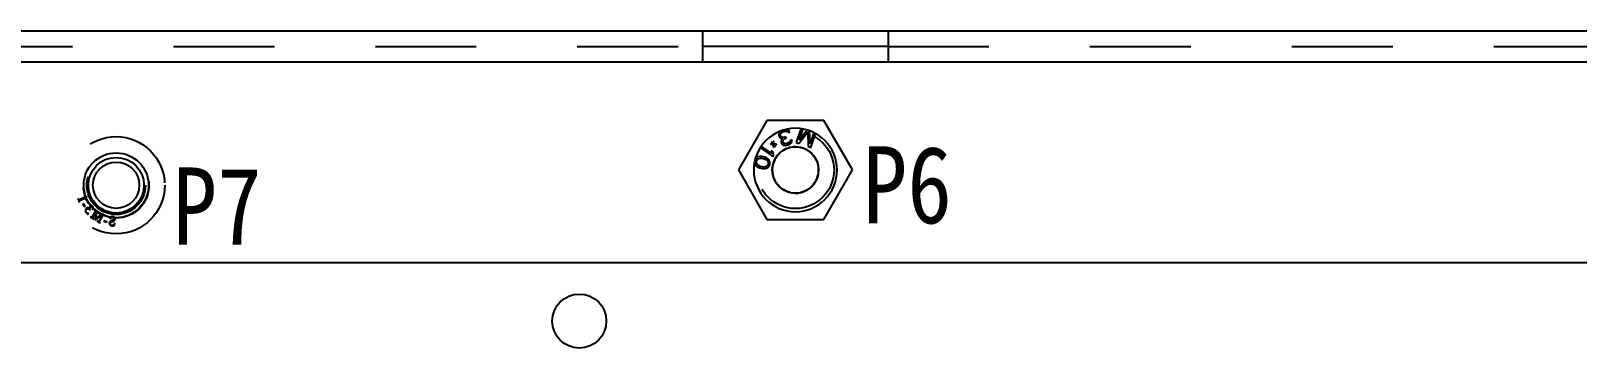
# Model space of a CAD drawing. Header units: millimetres. Extents: x 0 to 1189, y 25 to 866.
# Drawn here: x 401.4 to 501.5, y 582.2 to 602.8 of the extents above; entities that cross this region are included whole.
import ezdxf

# ---------------------------------------------------------------- set-up
doc = ezdxf.new("R2010")
doc.units = ezdxf.units.MM
doc.header["$LTSCALE"] = 65.395
doc.linetypes.add('HIDDEN', pattern=[0.2, 0.1, -0.1])
doc.layers.get('0').update_dxf_attribs({"linetype": 'CONTINUOUS'})
doc.layers.add('02___PRT_ALL_AXES', color=7, linetype='CONTINUOUS')
doc.layers.add('DEFAULT_2', color=8, linetype='HIDDEN')
doc.styles.get("Standard").update_dxf_attribs({"font": 'txt', "width": 0.85})

msp = doc.modelspace()

# ---------------------------------------------------------------- linework, layer by layer
at = {"color": 3, "linetype": 'Continuous'}
for p, q in [((160.902, 602.766), (572.902, 602.766)), ((444.902, 600.766), (444.902, 602.766)), ((456.902, 602.766), (456.902, 600.766)), ((160.902, 600.766), (554.902, 600.766)), ((161.902, 587.766), (572.902, 587.766))]:
    msp.add_line(p, q, dxfattribs=at)
at = {"color": 7, "linetype": 'Continuous'}
for p, q in [((456.902, 601.766), (444.902, 601.766)), ((449.825, 596.071), (449.824, 596.004)), ((449.824, 596.004), (449.848, 595.922)), ((449.846, 596.144), (449.825, 596.071)), ((449.893, 596.203), (449.846, 596.144)), ((449.848, 595.922), (449.893, 595.847)), ((449.961, 596.268), (449.893, 596.203)), ((449.923, 596.034), (449.931, 596.081)), ((449.948, 595.953), (449.923, 596.034)), ((449.931, 596.081), (449.958, 596.134)), ((450.013, 595.884), (449.948, 595.953)), ((449.958, 596.134), (449.992, 596.166)), ((450.029, 596.31), (449.961, 596.268)), ((449.992, 596.166), (450.085, 596.217)), ((450.085, 596.217), (450.205, 596.254)), ((450.279, 596.365), (450.2, 596.362)), ((450.205, 596.254), (450.311, 596.264)), ((450.372, 596.349), (450.279, 596.365)), ((450.311, 596.264), (450.357, 596.255)), ((450.357, 596.255), (450.409, 596.227)), ((450.444, 596.327), (450.372, 596.349)), ((450.409, 596.227), (450.441, 596.192)), ((450.441, 596.192), (450.541, 596.223)), ((450.502, 596.278), (450.444, 596.327)), ((450.541, 596.223), (450.502, 596.278)), ((451.253, 596.432), (450.956, 595.526)), ((451.134, 595.468), (451.709, 596.22)), ((451.378, 596.412), (451.141, 595.689)), ((451.662, 596.346), (451.141, 595.689)), ((451.709, 596.22), (451.728, 595.273)), ((451.854, 595.456), (451.822, 596.293)), ((452.091, 596.179), (451.854, 595.456)), ((451.906, 595.215), (452.203, 596.121)), ((448.624, 595.204), (449.44, 594.63)), ((449.372, 594.83), (448.693, 595.308)), ((449.294, 595.455), (449.292, 595.425)), ((449.292, 595.425), (449.47, 595.41)), ((449.442, 595.443), (449.294, 595.455)), ((449.322, 595.018), (449.372, 594.83)), ((449.462, 594.92), (449.322, 595.018)), ((449.376, 595.582), (449.344, 595.555)), ((449.344, 595.555), (449.442, 595.443)), ((449.473, 595.47), (449.376, 595.582)), ((449.47, 595.41), (449.459, 595.232)), ((449.459, 595.232), (449.489, 595.23)), ((449.511, 594.732), (449.462, 594.92)), ((449.482, 595.619), (449.473, 595.47)), ((449.512, 595.616), (449.482, 595.619)), ((449.489, 595.23), (449.498, 595.378)), ((449.498, 595.378), (449.595, 595.266)), ((449.501, 595.438), (449.512, 595.616)), ((449.679, 595.423), (449.501, 595.438)), ((449.529, 595.406), (449.678, 595.393)), ((449.627, 595.293), (449.529, 595.406)), ((449.595, 595.266), (449.627, 595.293)), ((449.678, 595.393), (449.679, 595.423)), ((449.893, 595.847), (449.952, 595.798)), ((449.952, 595.798), (450.064, 595.788)), ((450.003, 595.702), (449.981, 595.629)), ((449.981, 595.629), (449.986, 595.542)), ((449.986, 595.542), (449.999, 595.501)), ((449.999, 595.501), (450.044, 595.426)), ((450.064, 595.788), (450.003, 595.702)), ((450.085, 595.861), (450.013, 595.884)), ((450.044, 595.426), (450.148, 595.369)), ((450.211, 595.877), (450.085, 595.861)), ((450.086, 595.572), (450.101, 595.666)), ((450.098, 595.532), (450.086, 595.572)), ((450.157, 595.483), (450.098, 595.532)), ((450.101, 595.666), (450.128, 595.719)), ((450.128, 595.719), (450.236, 595.796)), ((450.148, 595.369), (450.24, 595.352)), ((450.229, 595.46), (450.157, 595.483)), ((450.29, 595.902), (450.211, 595.877)), ((450.335, 595.47), (450.229, 595.46)), ((450.236, 595.796), (450.315, 595.82)), ((450.24, 595.352), (450.386, 595.375)), ((450.315, 595.82), (450.29, 595.902)), ((450.415, 595.495), (450.335, 595.47)), ((450.386, 595.375), (450.426, 595.387)), ((450.508, 595.545), (450.415, 595.495)), ((450.426, 595.387), (450.559, 595.45)), ((450.555, 595.604), (450.508, 595.545)), ((450.577, 595.677), (450.555, 595.604)), ((450.559, 595.45), (450.626, 595.515)), ((450.676, 595.708), (450.577, 595.677)), ((450.626, 595.515), (450.681, 595.62)), ((450.681, 595.62), (450.676, 595.708)), ((450.956, 595.526), (451.134, 595.468)), ((451.728, 595.273), (451.906, 595.215)), ((448.268, 594.346), (448.261, 594.219)), ((448.261, 594.219), (448.301, 594.103)), ((448.316, 594.463), (448.268, 594.346)), ((448.301, 594.103), (448.349, 594.028)), ((448.401, 594.55), (448.316, 594.463)), ((448.349, 594.028), (448.423, 593.969)), ((448.369, 594.216), (448.371, 594.322)), ((448.397, 594.146), (448.369, 594.216)), ((448.371, 594.322), (448.415, 594.419)), ((448.504, 594.036), (448.397, 594.146)), ((448.477, 594.598), (448.401, 594.55)), ((448.415, 594.419), (448.47, 594.471)), ((448.423, 593.969), (448.481, 593.935)), ((448.47, 594.471), (448.613, 594.524)), ((448.569, 594.62), (448.477, 594.598)), ((448.481, 593.935), (448.58, 593.891)), ((448.624, 593.988), (448.504, 594.036)), ((448.636, 594.626), (448.569, 594.62)), ((448.613, 594.524), (448.742, 594.517)), ((448.769, 593.956), (448.624, 593.988)), ((448.744, 594.623), (448.636, 594.626)), ((448.742, 594.517), (448.887, 594.484)), ((448.931, 594.581), (448.744, 594.623)), ((448.898, 593.948), (448.769, 593.956)), ((448.887, 594.484), (449.007, 594.436)), ((449.041, 594.001), (448.898, 593.948)), ((449.03, 594.537), (448.931, 594.581)), ((449.007, 594.436), (449.114, 594.327)), ((449.088, 594.503), (449.03, 594.537)), ((449.034, 593.875), (449.11, 593.922)), ((449.096, 594.053), (449.041, 594.001)), ((449.162, 594.444), (449.088, 594.503)), ((449.14, 594.15), (449.096, 594.053)), ((449.11, 593.922), (449.195, 594.009)), ((449.114, 594.327), (449.142, 594.256)), ((449.142, 594.256), (449.14, 594.15)), ((449.21, 594.369), (449.162, 594.444)), ((449.195, 594.009), (449.243, 594.127)), ((449.25, 594.253), (449.21, 594.369)), ((449.243, 594.127), (449.25, 594.253)), ((449.44, 594.63), (449.511, 594.732)), ((448.58, 593.891), (448.767, 593.849)), ((448.767, 593.849), (448.875, 593.846)), ((448.875, 593.846), (448.942, 593.853)), ((448.942, 593.853), (449.034, 593.875))]:
    msp.add_line(p, q, dxfattribs=at)
at = {"color": 3, "linetype": 'Continuous'}
msp.add_circle((406.902, 592.766), 2.1, dxfattribs=at)
at = {"color": 7, "linetype": 'Continuous'}
for centre, radius in [((406.902, 592.766), 1.8), ((406.902, 592.766), 1.5), ((436.902, 583.966), 1.75)]:
    msp.add_circle(centre, radius, dxfattribs=at)
msp.add_arc((450.902, 593.755), 2.7, 0, 180, dxfattribs=at)
at = {"color": 3, "linetype": 'Continuous'}
for start, end in [(76.64003, 101.99645), (153.22608, 205.35881), (333.22608, 25.35881), (256.64003, 281.99645)]:
    msp.add_arc((450.902, 593.755), 1.5, start, end, dxfattribs=at)
at = {"layer": '02___PRT_ALL_AXES', "color": 7, "linetype": 'Continuous'}
msp.add_circle((450.902, 593.755), 1.5, dxfattribs=at)
msp.add_arc((450.902, 593.755), 2.7, 180, 360, dxfattribs=at)
at = {"layer": 'DEFAULT_2', "color": 8, "linetype": 'HIDDEN'}
for p, q in [((292.902, 601.766), (444.902, 601.766)), ((456.902, 601.766), (553.902, 601.766)), ((449.055, 596.955), (447.207, 593.755)), ((452.75, 596.955), (449.055, 596.955)), ((454.597, 593.755), (452.75, 596.955)), ((447.207, 593.755), (449.055, 590.555)), ((452.75, 590.555), (454.597, 593.755)), ((404.991, 592.03), (404.509, 591.83)), ((404.532, 591.775), (404.946, 591.947)), ((404.946, 591.947), (404.923, 591.82)), ((405.002, 592.003), (404.991, 592.03)), ((404.44, 591.882), (404.427, 591.876)), ((404.463, 591.846), (404.44, 591.882)), ((404.508, 591.679), (404.522, 591.685)), ((404.522, 591.685), (404.511, 591.732)), ((404.788, 591.568), (404.755, 591.548)), ((404.755, 591.548), (404.869, 591.365)), ((404.902, 591.385), (404.788, 591.568)), ((404.869, 591.365), (404.902, 591.385)), ((404.923, 591.82), (404.944, 591.815)), ((405.096, 590.902), (405.103, 590.919)), ((405.193, 591.15), (405.213, 591.154)), ((405.571, 591.077), (405.358, 590.723)), ((405.371, 591.208), (405.389, 591.202)), ((405.415, 590.682), (405.634, 591.045)), ((405.524, 591.198), (405.517, 591.186)), ((405.517, 591.186), (405.559, 591.147)), ((405.634, 591.045), (405.548, 590.509)), ((405.595, 590.629), (405.671, 591.11)), ((406.001, 590.911), (405.595, 590.629)), ((405.235, 590.72), (405.228, 590.708)), ((405.309, 590.693), (405.235, 590.72)), ((405.458, 590.586), (405.417, 590.623)), ((405.45, 590.573), (405.458, 590.586)), ((405.548, 590.509), (406.036, 590.849)), ((405.67, 590.458), (405.663, 590.445)), ((405.747, 590.422), (405.67, 590.458)), ((406.036, 590.849), (405.793, 590.447)), ((405.816, 590.434), (406.064, 590.845)), ((405.872, 590.336), (405.834, 590.37)), ((405.864, 590.324), (405.872, 590.336)), ((406.064, 590.845), (406.14, 590.811)), ((406.112, 590.469), (406.1, 590.432)), ((406.1, 590.432), (406.307, 590.369)), ((406.318, 590.407), (406.112, 590.469)), ((406.14, 590.811), (406.147, 590.823)), ((406.307, 590.369), (406.318, 590.407)), ((406.539, 590.706), (406.532, 590.602)), ((406.544, 590.601), (406.532, 590.602)), ((406.798, 590.302), (406.811, 590.301)), ((406.806, 590.165), (406.811, 590.301)), ((449.055, 590.555), (452.75, 590.555))]:
    msp.add_line(p, q, dxfattribs=at)
for centre, radius in [((406.902, 592.766), 3.15), ((450.902, 593.755), 2.5), ((406.902, 592.766), 2.125), ((406.902, 592.766), 1.9)]:
    msp.add_circle(centre, radius, dxfattribs=at)
for centre, radius, start, end in [((450.902, 593.755), 1.5, 101.99645, 153.22608), ((450.902, 593.755), 1.5, 25.35881, 76.64003), ((450.902, 593.755), 1.5, 205.35881, 256.64003), ((450.902, 593.755), 1.5, 281.99645, 333.22608), ((406.335, 592.385), 1.438, 238.91018, 242.46334)]:
    msp.add_arc(centre, radius, start, end, dxfattribs=at)
for points in [[(404.944, 591.815), (404.953, 591.864), (404.973, 591.927), (405.002, 592.003)], [(404.427, 591.876), (404.441, 591.847), (404.455, 591.815), (404.47, 591.779)], [(404.509, 591.83), (404.489, 591.822), (404.475, 591.827), (404.463, 591.846)], [(404.47, 591.779), (404.485, 591.742), (404.498, 591.709), (404.508, 591.679)], [(404.511, 591.732), (404.506, 591.753), (404.513, 591.767), (404.532, 591.775)], [(404.911, 591.124), (404.909, 591.065), (404.93, 591.012), (404.973, 590.964)], [(404.98, 591.27), (404.936, 591.231), (404.913, 591.182), (404.911, 591.124)], [(404.974, 590.993), (404.95, 591.02), (404.939, 591.055), (404.944, 591.098)], [(404.944, 591.098), (404.949, 591.14), (404.969, 591.177), (405.003, 591.208)], [(404.973, 590.964), (405.001, 590.933), (405.026, 590.913), (405.048, 590.903)], [(405.06, 590.955), (405.019, 590.962), (404.99, 590.975), (404.974, 590.993)], [(405.09, 591.315), (405.051, 591.315), (405.014, 591.301), (404.98, 591.27)], [(405.003, 591.208), (405.032, 591.233), (405.062, 591.247), (405.094, 591.25)], [(405.048, 590.903), (405.07, 590.893), (405.086, 590.893), (405.096, 590.902)], [(405.096, 590.939), (405.089, 590.946), (405.077, 590.952), (405.06, 590.955)], [(405.19, 591.262), (405.163, 591.297), (405.13, 591.315), (405.09, 591.315)], [(405.094, 591.25), (405.125, 591.253), (405.151, 591.244), (405.17, 591.222)], [(405.103, 590.919), (405.103, 590.927), (405.101, 590.934), (405.096, 590.939)], [(405.17, 591.222), (405.185, 591.205), (405.192, 591.181), (405.193, 591.15)], [(405.192, 591.365), (405.187, 591.338), (405.187, 591.304), (405.19, 591.262)], [(405.226, 591.428), (405.208, 591.412), (405.197, 591.391), (405.192, 591.365)], [(405.21, 591.206), (405.202, 591.288), (405.21, 591.341), (405.236, 591.364)], [(405.213, 591.154), (405.213, 591.171), (405.212, 591.188), (405.21, 591.206)], [(405.297, 591.445), (405.267, 591.449), (405.243, 591.444), (405.226, 591.428)], [(405.236, 591.364), (405.254, 591.38), (405.275, 591.387), (405.298, 591.385)], [(405.376, 591.402), (405.353, 591.427), (405.327, 591.441), (405.297, 591.445)], [(405.298, 591.385), (405.319, 591.383), (405.339, 591.373), (405.356, 591.354)], [(405.356, 591.354), (405.372, 591.336), (405.381, 591.314), (405.385, 591.288)], [(405.385, 591.288), (405.389, 591.262), (405.384, 591.235), (405.371, 591.208)], [(405.416, 591.311), (405.414, 591.343), (405.401, 591.373), (405.376, 591.402)], [(405.389, 591.202), (405.409, 591.243), (405.418, 591.279), (405.416, 591.311)], [(405.593, 591.154), (405.568, 591.169), (405.545, 591.184), (405.524, 591.198)], [(405.559, 591.147), (405.573, 591.134), (405.58, 591.124), (405.582, 591.114)], [(405.582, 591.114), (405.584, 591.104), (405.58, 591.092), (405.571, 591.077)], [(406.071, 590.866), (406.037, 590.886), (406.013, 590.902), (406.001, 590.911)], [(405.228, 590.708), (405.278, 590.679), (405.316, 590.657), (405.34, 590.643)], [(405.334, 590.693), (405.328, 590.689), (405.319, 590.689), (405.309, 590.693)], [(405.358, 590.723), (405.348, 590.707), (405.341, 590.697), (405.334, 590.693)], [(405.34, 590.643), (405.373, 590.623), (405.409, 590.6), (405.45, 590.573)], [(405.401, 590.649), (405.401, 590.655), (405.405, 590.666), (405.415, 590.682)], [(405.417, 590.623), (405.406, 590.633), (405.401, 590.641), (405.401, 590.649)], [(405.663, 590.445), (405.695, 590.428), (405.729, 590.409), (405.765, 590.387)], [(405.793, 590.447), (405.778, 590.422), (405.763, 590.415), (405.747, 590.422)], [(405.765, 590.387), (405.791, 590.371), (405.825, 590.35), (405.864, 590.324)], [(405.806, 590.403), (405.805, 590.41), (405.809, 590.421), (405.816, 590.434)], [(405.834, 590.37), (405.817, 590.385), (405.807, 590.396), (405.806, 590.403)], [(406.147, 590.823), (406.138, 590.827), (406.112, 590.841), (406.071, 590.866)], [(406.459, 590.33), (406.454, 590.28), (406.467, 590.236), (406.499, 590.202)], [(406.509, 590.425), (406.481, 590.406), (406.464, 590.374), (406.459, 590.33)], [(406.499, 590.202), (406.531, 590.167), (406.578, 590.146), (406.641, 590.14)], [(406.539, 590.207), (406.517, 590.231), (406.507, 590.257), (406.51, 590.287)], [(406.641, 590.49), (406.581, 590.466), (406.536, 590.444), (406.509, 590.425)], [(406.51, 590.287), (406.513, 590.313), (406.525, 590.335), (406.547, 590.351)], [(406.675, 590.731), (406.622, 590.737), (406.577, 590.728), (406.539, 590.706)], [(406.625, 590.166), (406.59, 590.17), (406.561, 590.183), (406.539, 590.207)], [(406.544, 590.601), (406.57, 590.678), (406.618, 590.713), (406.687, 590.705)], [(406.547, 590.351), (406.569, 590.367), (406.603, 590.384), (406.651, 590.403)], [(406.732, 590.198), (406.698, 590.172), (406.663, 590.162), (406.625, 590.166)], [(406.759, 590.546), (406.739, 590.531), (406.7, 590.513), (406.641, 590.49)], [(406.641, 590.14), (406.7, 590.133), (406.755, 590.142), (406.806, 590.165)], [(406.651, 590.403), (406.717, 590.429), (406.764, 590.453), (406.792, 590.477)], [(406.8, 590.676), (406.77, 590.706), (406.728, 590.726), (406.675, 590.731)], [(406.687, 590.705), (406.719, 590.702), (406.746, 590.689), (406.766, 590.668)], [(406.798, 590.302), (406.788, 590.257), (406.766, 590.223), (406.732, 590.198)], [(406.791, 590.599), (406.789, 590.579), (406.779, 590.561), (406.759, 590.546)], [(406.766, 590.668), (406.786, 590.647), (406.794, 590.624), (406.791, 590.599)], [(406.792, 590.477), (406.819, 590.501), (406.834, 590.53), (406.838, 590.565)], [(406.838, 590.565), (406.843, 590.607), (406.83, 590.644), (406.8, 590.676)]]:
    msp.add_open_spline(points, degree=3, dxfattribs=at)

# ---------------------------------------------------------------- texts
at = {"color": 2, "linetype": 'Continuous', "char_height": 5, "width": 8.5, "attachment_point": 1, "line_spacing_factor": 0.9}
for s, insert in [('P6', (455.258, 595.299)), ('P7', (410.547, 593.921))]:
    msp.add_mtext(s, dxfattribs=dict(at, insert=insert))

doc.saveas('drawing.dxf')
